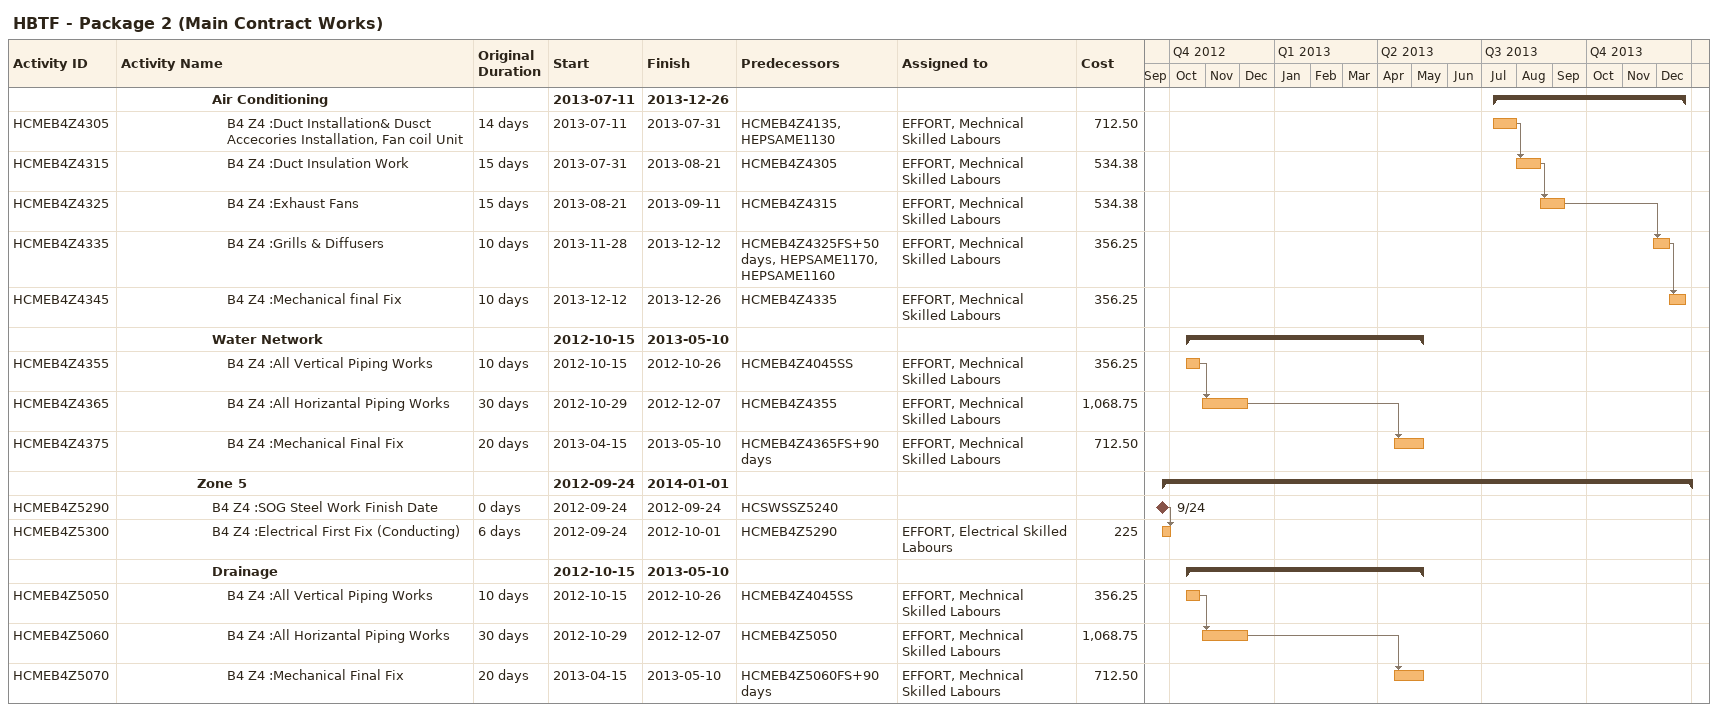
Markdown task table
HBTF - Package 2 (Main Contract Works)

| ID | Level | Task | Original duration | Start | Finish | Predecessors | Resources | Cost |
|---|---|---|---|---|---|---|---|---|
|  | 7 | **Air Conditioning** |  | 2013-07-11 | 2013-12-26 |  |  |  |
| HCMEB4Z4305 | 8 | B4 Z4 :Duct Installation& Dusct Accecories Installation, Fan coil Unit | 14d | 2013-07-11 | 2013-07-31 | HCMEB4Z4135, HEPSAME1130 | EFFORT, Mechnical Skilled Labours | 712.50 |
| HCMEB4Z4315 | 8 | B4 Z4 :Duct Insulation Work | 15d | 2013-07-31 | 2013-08-21 | HCMEB4Z4305 | EFFORT, Mechnical Skilled Labours | 534.38 |
| HCMEB4Z4325 | 8 | B4 Z4 :Exhaust Fans | 15d | 2013-08-21 | 2013-09-11 | HCMEB4Z4315 | EFFORT, Mechnical Skilled Labours | 534.38 |
| HCMEB4Z4335 | 8 | B4 Z4 :Grills & Diffusers | 10d | 2013-11-28 | 2013-12-12 | HCMEB4Z4325FS+50d, HEPSAME1170, HEPSAME1160 | EFFORT, Mechnical Skilled Labours | 356.25 |
| HCMEB4Z4345 | 8 | B4 Z4 :Mechanical final Fix | 10d | 2013-12-12 | 2013-12-26 | HCMEB4Z4335 | EFFORT, Mechnical Skilled Labours | 356.25 |
|  | 7 | **Water Network** |  | 2012-10-15 | 2013-05-10 |  |  |  |
| HCMEB4Z4355 | 8 | B4 Z4 :All Vertical Piping Works | 10d | 2012-10-15 | 2012-10-26 | HCMEB4Z4045SS | EFFORT, Mechnical Skilled Labours | 356.25 |
| HCMEB4Z4365 | 8 | B4 Z4 :All Horizantal Piping Works | 30d | 2012-10-29 | 2012-12-07 | HCMEB4Z4355 | EFFORT, Mechnical Skilled Labours | 1068.75 |
| HCMEB4Z4375 | 8 | B4 Z4 :Mechanical Final Fix | 20d | 2013-04-15 | 2013-05-10 | HCMEB4Z4365FS+90d | EFFORT, Mechnical Skilled Labours | 712.50 |
|  | 6 | **Zone 5** |  | 2012-09-24 | 2014-01-01 |  |  |  |
| HCMEB4Z5290 | 7 | B4 Z4 :SOG Steel Work Finish Date | 0d | 2012-09-24 | 2012-09-24 | HCSWSSZ5240 |  |  |
| HCMEB4Z5300 | 7 | B4 Z4 :Electrical First Fix (Conducting) | 6d | 2012-09-24 | 2012-10-01 | HCMEB4Z5290 | EFFORT, Electrical Skilled Labours | 225 |
|  | 7 | **Drainage** |  | 2012-10-15 | 2013-05-10 |  |  |  |
| HCMEB4Z5050 | 8 | B4 Z4 :All Vertical Piping Works | 10d | 2012-10-15 | 2012-10-26 | HCMEB4Z4045SS | EFFORT, Mechnical Skilled Labours | 356.25 |
| HCMEB4Z5060 | 8 | B4 Z4 :All Horizantal Piping Works | 30d | 2012-10-29 | 2012-12-07 | HCMEB4Z5050 | EFFORT, Mechnical Skilled Labours | 1068.75 |
| HCMEB4Z5070 | 8 | B4 Z4 :Mechanical Final Fix | 20d | 2013-04-15 | 2013-05-10 | HCMEB4Z5060FS+90d | EFFORT, Mechnical Skilled Labours | 712.50 |
